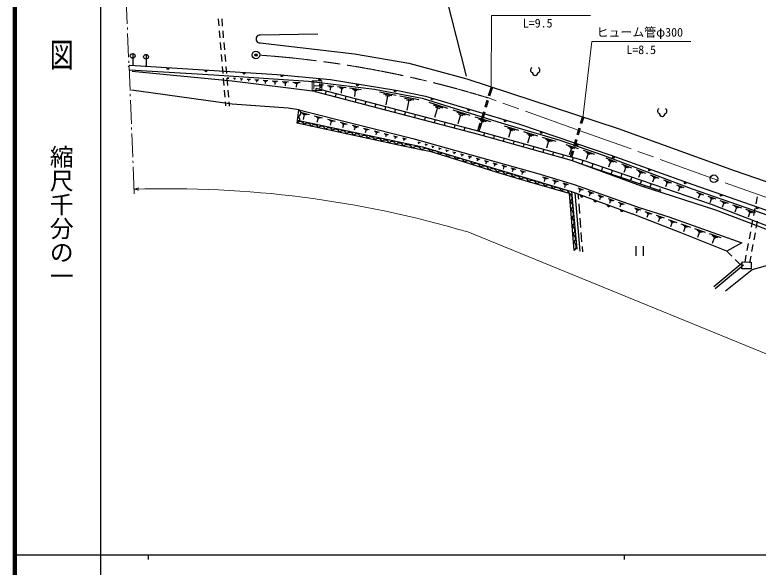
# Model space of a CAD drawing. Units: millimetres, scale not verified. Extents: x 40000 to 680000, y 20000 to 380000.
# Drawn here: x 40000 to 196101, y 202409 to 318301 of the extents above; entities that cross this region are included whole.
import ezdxf
from ezdxf.enums import TextEntityAlignment as Align

# ---------------------------------------------------------------- set-up
doc = ezdxf.new("R2010")
doc.units = ezdxf.units.MM
doc.header["$LTSCALE"] = 1000
doc.header["$PDMODE"] = 32
doc.header["$PDSIZE"] = 500
doc.linetypes.add('CHAIN', pattern=[18.5, 12, -1.5, 3.5, -1.5])
for name, color, linetype, lineweight in [('M-BGD', 7, 'Continuous', 25), ('M-BMK', 2, 'CHAIN', 13), ('M-BMK-HTXT', 7, 'Continuous', 13), ('M-BMK-SRVR', 3, 'Continuous', 25), ('M-STR-HTXT', 7, 'Continuous', 13), ('M-STR-STRC', 7, 'Continuous', 25), ('M-TTL', 2, 'Continuous', 140), ('M-TTL-BAND', 7, 'Continuous', 25)]:
    doc.layers.add(name, color=color, linetype=linetype, lineweight=lineweight)
doc.layers.add('M-OTRS', color=6, linetype='Continuous')
doc.styles.add('@ＭＳ ゴシック', font='')
doc.styles.add('ＭＳ ゴシック', font='')
doc.styles.get('@ＭＳ ゴシック').set_extended_font_data('@MS Gothic')
doc.styles.get('ＭＳ ゴシック').set_extended_font_data('MS Gothic')

msp = doc.modelspace()

# ---------------------------------------------------------------- linework, layer by layer
at = {"layer": 'M-BGD'}
for p, q in [((82883, 315970), (82755, 317464)), ((83437, 317455), (83566, 315960)), ((83095, 313479), (82968, 314973)), ((83652, 314964), (83781, 313470)), ((103596, 314278), (91513, 314042)), ((83308, 310988), (83180, 312482)), ((83867, 312473), (83997, 310979)), ((83520, 308497), (83393, 309991)), ((84083, 309983), (84212, 308488)), ((63773, 307366), (64170, 307717)), ((83732, 306006), (83605, 307500)), ((84298, 307492), (84427, 305997)), ((83945, 303515), (83817, 305009)), ((84513, 305001), (84642, 303507)), ((84605, 305126), (84960, 305102)), ((84783, 305114), (84767, 304877)), ((85919, 305037), (86352, 305008)), ((86136, 305022), (86116, 304733)), ((87288, 304944), (87845, 304907)), ((87567, 304925), (87542, 304554)), ((88776, 304844), (89467, 304797)), ((89121, 304820), (89090, 304359)), ((90392, 304734), (91229, 304678)), ((90594, 304609), (91012, 304580)), ((90803, 304594), (90773, 304148)), ((92148, 304616), (93143, 304548)), ((92387, 304466), (92885, 304432)), ((92636, 304449), (92600, 303918)), ((94055, 304487), (95223, 304408)), ((94336, 304311), (94920, 304272)), ((94628, 304292), (94586, 303669)), ((96127, 304347), (97482, 304255)), ((96453, 304143), (97131, 304097)), ((96792, 304120), (96743, 303398)), ((98378, 304194), (99936, 304089)), ((98760, 304064), (99539, 304012)), ((98948, 303947), (99337, 303921)), ((99143, 303934), (99086, 303103)), ((103300, 302869), (103122, 302193)), ((103888, 303709), (104839, 303597)), ((104110, 303554), (104586, 303498)), ((104348, 303526), (104289, 303018)), ((105626, 303504), (106989, 303344)), ((105946, 303282), (106627, 303202)), ((106286, 303242), (106201, 302515)), ((107733, 303256), (109594, 303037)), ((108183, 303077), (109114, 302968)), ((108401, 302926), (108867, 302871)), ((108634, 302899), (108517, 301906)), ((110285, 302956), (112750, 302666)), ((139497, 301405), (140004, 303068)), ((139784, 301318), (140291, 302981)), ((84157, 301024), (84030, 302518)), ((84728, 302510), (84857, 301016)), ((105379, 302322), (105202, 301649)), ((107459, 301775), (107282, 301105)), ((110882, 302719), (112114, 302574)), ((111171, 302519), (111787, 302446)), ((111479, 302482), (111324, 301168)), ((116583, 302131), (120112, 301457)), ((117421, 301727), (119185, 301390)), ((117817, 301408), (118699, 301239)), ((118258, 301324), (117898, 299442)), ((120862, 301314), (124855, 300551)), ((84315, 299179), (84242, 300028)), ((84943, 300020), (85017, 299160)), ((109538, 301228), (109362, 300560)), ((111617, 300681), (111442, 300016)), ((113697, 300134), (113522, 299471)), ((121810, 300857), (123806, 300475)), ((122258, 300495), (123256, 300305)), ((122757, 300400), (122350, 298270)), ((126975, 299959), (130861, 298737)), ((138768, 299014), (139206, 300449)), ((139055, 298926), (139493, 300361)), ((115776, 299587), (115602, 298927)), ((117855, 299040), (117682, 298383)), ((119934, 298493), (119762, 297838)), ((127865, 299394), (129808, 298784)), ((128755, 298830), (128104, 296758)), ((128270, 298983), (129241, 298677)), ((131987, 298383), (135529, 297270)), ((99888, 297885), (101817, 297400)), ((100338, 297635), (101302, 297393)), ((100788, 297385), (100529, 296357)), ((100546, 297446), (101029, 297325)), ((102868, 297135), (104633, 296691)), ((103280, 296906), (104162, 296684)), ((103691, 296678), (103454, 295736)), ((103471, 296733), (103912, 296622)), ((122014, 297946), (121842, 297294)), ((124093, 297399), (123922, 296749)), ((126172, 296853), (126002, 296205)), ((132798, 297869), (134569, 297312)), ((133609, 297354), (133016, 295466)), ((133167, 297494), (134052, 297215)), ((136631, 296923), (139876, 295904)), ((138039, 296623), (138477, 298057)), ((138326, 296535), (138764, 297970)), ((158818, 295580), (159205, 296863)), ((159105, 295494), (159492, 296776)), ((105680, 296427), (107292, 296022)), ((106056, 296218), (106862, 296016)), ((106432, 296010), (106216, 295150)), ((106230, 296060), (106633, 295959)), ((108334, 295759), (109801, 295390)), ((108676, 295569), (109410, 295385)), ((109018, 295379), (108822, 294597)), ((108835, 295425), (109202, 295333)), ((110839, 295129), (112169, 294794)), ((128251, 296306), (128082, 295661)), ((130331, 295759), (130162, 295116)), ((132410, 295212), (132242, 294572)), ((137241, 294003), (137748, 295666)), ((137374, 296452), (138997, 295942)), ((137528, 293916), (138035, 295579)), ((138118, 295981), (137574, 294250)), ((137712, 296108), (138523, 295853)), ((111127, 294868), (111792, 294700)), ((111459, 294784), (111281, 294075)), ((113203, 294534), (114404, 294231)), ((113463, 294298), (114063, 294147)), ((113763, 294222), (113602, 293582)), ((115434, 293972), (116513, 293700)), ((115668, 293760), (116207, 293625)), ((115937, 293692), (115793, 293117)), ((134489, 294665), (134322, 294027)), ((138611, 293544), (138438, 292929)), ((142765, 295006), (145798, 294110)), ((143464, 294580), (144980, 294132)), ((144162, 294153), (143684, 292536)), ((143783, 294265), (144541, 294042)), ((146798, 293815), (149749, 292943)), ((158095, 293187), (158529, 294623)), ((158383, 293100), (158816, 294536)), ((117540, 293442), (118503, 293199)), ((117749, 293253), (118230, 293132)), ((117989, 293192), (117860, 292679)), ((119527, 292942), (120382, 292727)), ((119712, 292774), (120139, 292666)), ((119926, 292720), (119811, 292264)), ((121403, 292470), (122155, 292280)), ((121566, 292322), (121941, 292227)), ((121753, 292275), (121653, 291874)), ((140681, 292963), (140509, 292350)), ((142751, 292382), (142579, 291771)), ((147477, 293400), (148953, 292964)), ((148157, 292985), (147692, 291411)), ((147788, 293094), (148526, 292876)), ((150748, 292648), (153620, 291800)), ((151410, 292245), (152846, 291820)), ((151712, 291947), (152430, 291735)), ((157373, 290794), (157806, 292230)), ((157660, 290707), (158094, 292143)), ((124602, 291635), (125127, 291489)), ((124864, 291562), (124767, 291212)), ((126125, 291212), (126580, 291085)), ((126353, 291148), (126268, 290845)), ((127521, 290823), (128021, 290684)), ((127771, 290754), (127678, 290421)), ((128961, 290423), (129507, 290271)), ((144821, 291802), (144650, 291192)), ((146891, 291221), (146720, 290613)), ((148961, 290640), (148791, 290033)), ((152071, 291841), (151619, 290309)), ((155711, 291124), (158302, 290251)), ((156300, 290733), (157596, 290296)), ((156566, 290451), (157214, 290233)), ((129234, 290347), (129133, 289983)), ((130447, 290010), (131040, 289845)), ((130744, 289927), (130634, 289532)), ((131979, 289584), (132622, 289405)), ((132301, 289494), (132181, 289066)), ((133560, 289144), (134254, 288951)), ((133907, 289048), (133778, 288585)), ((151031, 290059), (150861, 289454)), ((153101, 289478), (152932, 288875)), ((155171, 288897), (155002, 288296)), ((156890, 290342), (156424, 288960)), ((156697, 288554), (157084, 289836)), ((156984, 288467), (157371, 289750)), ((159365, 289892), (161724, 289097)), ((159902, 289536), (161081, 289138)), ((160438, 289180), (160014, 287921)), ((160144, 289279), (160733, 289080)), ((135191, 288691), (135937, 288483)), ((135350, 288539), (135723, 288436)), ((135536, 288487), (135426, 288090)), ((136873, 288223), (137673, 288000)), ((137044, 288061), (137444, 287949)), ((137244, 288005), (137125, 287578)), ((138609, 287740), (139464, 287502)), ((138791, 287567), (139219, 287448)), ((139005, 287507), (138878, 287051)), ((140399, 287242), (141312, 286989)), ((157241, 288316), (157067, 287697)), ((159311, 287735), (159108, 287013)), ((164104, 288266), (166364, 287409)), ((164612, 287901), (165742, 287472)), ((165120, 287536), (164663, 286331)), ((164837, 287643), (165402, 287429)), ((140593, 287057), (141050, 286930)), ((140822, 286994), (140686, 286507)), ((142246, 286729), (143218, 286458)), ((142453, 286532), (142939, 286396)), ((142696, 286464), (142552, 285945)), ((144151, 286199), (145185, 285912)), ((144371, 285989), (144888, 285846)), ((144630, 285918), (144476, 285366)), ((158423, 287205), (159151, 287001)), ((159151, 287001), (175671, 281350)), ((160148, 286660), (160123, 286589)), ((161408, 287022), (161165, 286312)), ((162182, 285964), (162145, 285855)), ((163442, 286326), (163199, 285616)), ((167378, 287024), (169480, 286227)), ((167850, 286685), (168901, 286286)), ((168323, 286345), (167897, 285224)), ((168060, 286445), (168585, 286246)), ((170490, 285844), (172442, 285103)), ((146117, 285653), (147213, 285348)), ((146350, 285430), (146898, 285278)), ((146624, 285354), (146462, 284769)), ((150794, 284325), (151974, 283968)), ((164216, 285268), (164166, 285122)), ((165476, 285630), (165233, 284920)), ((166251, 284572), (166188, 284389)), ((167510, 284934), (167268, 284224)), ((169545, 284238), (169302, 283529)), ((170929, 285529), (171905, 285158)), ((171367, 285213), (170972, 284172)), ((171123, 285306), (171611, 285121)), ((173448, 284722), (175258, 284035)), ((173855, 284429), (174760, 284086)), ((174261, 284137), (173895, 283172)), ((174035, 284223), (174488, 284051)), ((151041, 284079), (151631, 283900)), ((151336, 283989), (151145, 283360)), ((152934, 283677), (154108, 283321)), ((153180, 283431), (153767, 283254)), ((153474, 283343), (153284, 282716)), ((155068, 283030), (156236, 282676)), ((155313, 282786), (155897, 282609)), ((155605, 282698), (155416, 282075)), ((168285, 283876), (168209, 283655)), ((170319, 283181), (170231, 282922)), ((171579, 283542), (171336, 282833)), ((173613, 282846), (173370, 282137)), ((176260, 283655), (177934, 283020)), ((176637, 283385), (177473, 283067)), ((177013, 283114), (176674, 282222)), ((176803, 283194), (177222, 283035)), ((178934, 282641), (180479, 282055)), ((156896, 281212), (169678, 276582)), ((158221, 282028), (159385, 281615)), ((158457, 281770), (159039, 281563)), ((158748, 281667), (158528, 281046)), ((160317, 281285), (161502, 280865)), ((160557, 281022), (161150, 280812)), ((172353, 282485), (172260, 282213)), ((174388, 281789), (174305, 281548)), ((175530, 281806), (175405, 281441)), ((179281, 282392), (180053, 282099)), ((179628, 282142), (179315, 281318)), ((179435, 282215), (179821, 282069)), ((183130, 281089), (184660, 280559)), ((158690, 268748), (157655, 280937)), ((158411, 279630), (158329, 280693)), ((160853, 280917), (160629, 280285)), ((162434, 280534), (163640, 280106)), ((162678, 280266), (163282, 280053)), ((162980, 280159), (162752, 279516)), ((164572, 279776), (165800, 279340)), ((164821, 279503), (165435, 279286)), ((183477, 280855), (184242, 280590)), ((183824, 280620), (183541, 279804)), ((183633, 280686), (184015, 280554)), ((185551, 280250), (187189, 279683)), ((185922, 279999), (186741, 279715)), ((186294, 279748), (185991, 278874)), ((186089, 279819), (186499, 279677)), ((195666, 278654), (195945, 280128)), ((158643, 276639), (158488, 278633)), ((165128, 279394), (164896, 278739)), ((166732, 279010), (167982, 278567)), ((166985, 278733), (167610, 278511)), ((167298, 278622), (167061, 277955)), ((188077, 279375), (189828, 278768)), ((188474, 279106), (189350, 278803)), ((188872, 278838), (188548, 277904)), ((188653, 278914), (189091, 278762)), ((190714, 278461), (192583, 277813)), ((191138, 278174), (192073, 277851)), ((191562, 277888), (191217, 276891)), ((191329, 277969), (191796, 277807)), ((170102, 277825), (171443, 277363)), ((170375, 277531), (171046, 277299)), ((170711, 277415), (170464, 276700)), ((172311, 277063), (173807, 276547)), ((172651, 276834), (173399, 276576)), ((172990, 276605), (172715, 275807)), ((172803, 276670), (173177, 276541)), ((193466, 277507), (195458, 276817)), ((193918, 277202), (194914, 276857)), ((194370, 276896), (194002, 275834)), ((194121, 276983), (194619, 276810)), ((195201, 276197), (195480, 277671)), ((158874, 273648), (158720, 275642)), ((174670, 276249), (176332, 275675)), ((175047, 275995), (175878, 275708)), ((175425, 275740), (175119, 274854)), ((175217, 275812), (175632, 275669)), ((177189, 275379), (179028, 274745)), ((177607, 275098), (178526, 274781)), ((178024, 274817), (177685, 273836)), ((177794, 274896), (178254, 274737)), ((194736, 273741), (195015, 275215)), ((195719, 273555), (195998, 275029)), ((179879, 274451), (181908, 273751)), ((180340, 274141), (181354, 273791)), ((180800, 273830), (180427, 272749)), ((180547, 273918), (181054, 273743)), ((182752, 273459), (184982, 272690)), ((159106, 270657), (158952, 272651)), ((183258, 273118), (184374, 272733)), ((183765, 272777), (183354, 271588)), ((183486, 272873), (184043, 272681)), ((185820, 272401), (188266, 271556)), ((186375, 272026), (187598, 271604)), ((186930, 271652), (186480, 270348)), ((186625, 271758), (187236, 271547)), ((194271, 271285), (194550, 272758)), ((195254, 271099), (195533, 272572)), ((193806, 268828), (194085, 270302)), ((194789, 268642), (195068, 270116)), ((159266, 268597), (159183, 269660)), ((170422, 269753), (170422, 267753)), ((171922, 269753), (171922, 267753)), ((189550, 268701), (190589, 267662)), ((191297, 266955), (192337, 265917)), ((193354, 266437), (193620, 267846)), ((194336, 266251), (194603, 267660)), ((186770, 261281), (192742, 266254)), ((187090, 260897), (193062, 265870))]:
    msp.add_line(p, q, dxfattribs=at)
for points in [[(91513, 312438), (111319, 310107), (122735, 308196), (134948, 304903), (166709, 294423), (191081, 285608), (219574, 275879), (226999, 273707)], [(64170, 307717), (95088, 305820), (106263, 304705), (120423, 302463), (126275, 301259), (145981, 295359), (165186, 288834), (182381, 282692), (200648, 276373), (220897, 269645)], [(64160, 306741), (81765, 305719), (101660, 304373), (115501, 302745), (125555, 300825), (142334, 295550), (154441, 291975), (163574, 288895), (182053, 281886), (201594, 275089), (211683, 271514), (219713, 268835)], [(103051, 302212), (85636, 304391), (64644, 306427)], [(216746, 266776), (186277, 278514), (159373, 287718), (136541, 294125), (103300, 302869), (103051, 302212)], [(99653, 298357), (97432, 298713), (85609, 299598), (69042, 301899), (64510, 302501)], [(103051, 302212), (137299, 293248), (156816, 287789), (171551, 282443), (187127, 277381), (201181, 272071), (216082, 266309)], [(157461, 268886), (156453, 280811), (147884, 283277), (141292, 285228), (134401, 287399), (127400, 289539), (121531, 290734), (99269, 295549), (99653, 298357)], [(99653, 298357), (123599, 292329), (149838, 285033), (157439, 282730), (171104, 277884), (177334, 275902), (192697, 270450), (189550, 268701), (180061, 272460), (169678, 276582)], [(99357, 296197), (125614, 290624), (156896, 281212), (158018, 269143)], [(189270, 260413), (194848, 264845), (199190, 266088), (200118, 267080), (209080, 261242)]]:
    msp.add_lwpolyline(points, dxfattribs=at)
msp.add_lwpolyline([(192747, 266452), (194649, 266403), (194613, 264973), (192711, 265022)], close=True, dxfattribs=at)
for centre in [(72143, 307028), (80128, 306538), (88113, 306047), (96087, 305519), (104048, 304725), (111954, 303601), (119856, 302350), (127638, 300642), (135302, 298348), (142966, 296053), (150568, 293589), (158143, 291015), (165711, 288434), (173245, 285743), (180779, 283052), (188336, 280420), (195896, 277805)]:
    msp.add_circle(centre, 175, dxfattribs=at)
for centre, radius, start, end in [((91471, 313240), 804, 87.03774, 272.96226), ((148816, 306721), 536, 116.08703, 255.33416), ((149280, 306202), 600, 180, 360), ((149744, 306721), 536, 284.66584, 63.91297), ((99307, 297689), 752, 281.79015, 62.62182), ((175498, 298119), 536, 116.08703, 255.33416), ((176427, 298119), 536, 284.66584, 63.91297), ((99115, 296285), 752, 281.79015, 62.62182), ((175963, 297600), 600, 180, 360), ((99942, 295069), 826, 11.06327, 144.53161), ((101426, 294748), 826, 11.06327, 144.53161), ((102910, 294427), 826, 11.06327, 144.53161), ((104394, 294106), 826, 11.06327, 144.53161), ((105878, 293785), 826, 11.06327, 144.53161), ((107363, 293464), 826, 11.06327, 144.53161), ((108847, 293143), 826, 11.06327, 144.53161), ((110331, 292823), 826, 11.06327, 144.53161), ((111815, 292502), 826, 11.06327, 144.53161), ((113299, 292181), 826, 11.06327, 144.53161), ((114783, 291860), 826, 11.06327, 144.53161), ((116268, 291539), 826, 11.06327, 144.53161), ((117752, 291218), 826, 11.06327, 144.53161), ((119236, 290897), 826, 11.06327, 144.53161), ((120720, 290576), 826, 11.06327, 144.53161), ((122360, 289804), 1246, 25.26977, 131.6971), ((124316, 289405), 1246, 25.26977, 131.6971), ((126273, 289007), 1246, 25.26977, 131.6971), ((128103, 288709), 1087, 15.70363, 130.30819), ((129854, 288174), 1087, 15.70363, 130.30819), ((131604, 287640), 1087, 15.70363, 130.30819), ((133354, 287105), 1087, 15.70363, 130.30819), ((135092, 286588), 1066, 14.57197, 130.45204), ((136815, 286045), 1066, 14.57197, 130.45204), ((138538, 285502), 1066, 14.57197, 130.45204), ((140261, 284960), 1066, 14.57197, 130.45204), ((141978, 284516), 988, 13.12994, 133.89859), ((143626, 284028), 988, 13.12994, 133.89859), ((145274, 283540), 988, 13.12994, 133.89859), ((146922, 283052), 988, 13.12994, 133.89859), ((148591, 282506), 1045, 15.38005, 132.50696), ((150304, 282013), 1045, 15.38005, 132.50696), ((152018, 281520), 1045, 15.38005, 132.50696), ((153732, 281027), 1045, 15.38005, 132.50696), ((155445, 280534), 1045, 15.38005, 132.50696), ((156046, 279918), 981, 304.18527, 65.48015), ((159074, 280480), 354, 168.88488, 331.29006), ((159074, 280480), 283, 171.10892, 329.06602), ((159074, 280480), 212, 174.85525, 325.3197), ((159074, 280480), 142, 182.56698, 317.60797), ((159074, 280480), 100, 192.88464, 307.2903), ((161895, 279459), 354, 168.88488, 331.29006), ((161895, 279459), 283, 171.10892, 329.06602), ((161895, 279459), 212, 174.85525, 325.3197), ((161895, 279459), 142, 182.56698, 317.60797), ((161895, 279459), 100, 192.88464, 307.2903), ((156190, 278215), 981, 304.18527, 65.48015), ((164715, 278437), 354, 168.88488, 331.29006), ((164715, 278437), 283, 171.10892, 329.06602), ((164715, 278437), 212, 174.85525, 325.3197), ((164715, 278437), 142, 182.56698, 317.60797), ((164715, 278437), 100, 192.88464, 307.2903), ((156334, 276511), 981, 304.18527, 65.48015), ((167536, 277415), 354, 168.88488, 331.29006), ((167536, 277415), 283, 171.10892, 329.06602), ((167536, 277415), 212, 174.85525, 325.3197), ((167536, 277415), 142, 182.56698, 317.60797), ((167536, 277415), 100, 192.88464, 307.2903), ((156478, 274808), 981, 304.18527, 65.48015), ((156622, 273104), 981, 304.18527, 65.48015), ((156766, 271400), 981, 304.18527, 65.48015), ((156910, 269697), 981, 304.18527, 65.48015)]:
    msp.add_arc(centre, radius, start, end, dxfattribs=at)
at = {"layer": 'M-BMK'}
msp.add_lwpolyline([(217949, 272865), (186824, 283922), (158529, 294064), (139455, 300863)], dxfattribs=at)
msp.add_arc((76283, 96086), 214299, 72.85551, 86.16495, dxfattribs=at)
at = {"layer": 'M-BMK-HTXT'}
for p, q in [((63595, 316417), (63386, 321413)), ((63645, 315218), (63629, 315618)), ((63888, 309423), (63679, 314419)), ((63938, 308224), (63921, 308624)), ((64181, 302429), (63972, 307425)), ((64231, 301230), (64214, 301630)), ((64474, 295436), (64265, 300431)), ((64524, 294237), (64507, 294636)), ((64767, 288442), (64558, 293437)), ((64817, 287243), (64800, 287642)), ((65090, 280738), (64851, 286443))]:
    msp.add_line(p, q, dxfattribs=at)
at = {"layer": 'M-BMK-SRVR'}
for centre in [(90616, 309905), (186824, 283922)]:
    msp.add_circle(centre, 800, dxfattribs=at)
at = {"layer": 'M-OTRS'}
msp.add_point((90616, 309905), dxfattribs=at)
at = {"layer": 'M-STR-HTXT'}
for p, q in [((65049, 281700), (66040, 281984)), ((65049, 281700), (66057, 281484)), ((135107, 272746), (221860, 237317))]:
    msp.add_line(p, q, dxfattribs=at)
for points in [[(140065, 302781), (140119, 318151), (160869, 318151)], [(159263, 296625), (161183, 312683), (181933, 312683)]]:
    msp.add_lwpolyline(points, dxfattribs=at)
msp.add_arc((72425, 60881), 220942, 73.51882, 91.91312, dxfattribs=at)
at = {"layer": 'M-STR-STRC'}
for p, q in [((134860, 305431), (130348, 323171)), ((64747, 310182), (64747, 307682)), ((67547, 310010), (67547, 307510))]:
    msp.add_line(p, q, dxfattribs=at)
at = {"layer": 'M-STR-STRC', "lineweight": 13}
for p, q in [((102446, 304428), (104446, 304428)), ((102446, 302428), (102446, 304428)), ((104446, 304428), (104446, 302428)), ((102821, 304178), (102821, 302678)), ((102821, 303428), (104071, 303428)), ((104071, 304178), (104071, 302678)), ((104446, 302428), (102446, 302428))]:
    msp.add_line(p, q, dxfattribs=at)
at = {"layer": 'M-STR-STRC'}
for centre in [(64747, 309682), (67547, 309510)]:
    msp.add_circle(centre, 500, dxfattribs=at)
at = {"layer": 'M-TTL'}
msp.add_line((40000, 380000), (40000, 20000), dxfattribs=at)
at = {"layer": 'M-TTL-BAND'}
for p, q in [((58000, 370000), (58000, 20000)), ((40000, 205000), (579000, 205000)), ((68000, 205000), (68000, 204000)), ((168000, 205000), (168000, 204000))]:
    msp.add_line(p, q, dxfattribs=at)

# ---------------------------------------------------------------- texts
at = {"layer": 'M-STR-HTXT', "style": 'ＭＳ ゴシック'}
for s, p in [('L=9.5', (146685, 315101)), ('ヒューム管φ300', (162183, 313183)), ('L=8.5', (168422, 309520))]:
    msp.add_text(s, height=1833, dxfattribs=at).set_placement(p, align=Align.BOTTOM_LEFT)
at = {"layer": 'M-TTL-BAND', "style": '@ＭＳ ゴシック', "width": 1.4}
msp.add_text('平  面  図', height=3666, rotation=270, dxfattribs=at).set_placement((49777, 306475), align=Align.MIDDLE_RIGHT)
at = {"layer": 'M-TTL-BAND', "style": '@ＭＳ ゴシック'}
msp.add_text('縮尺千分の一', height=3666, rotation=270, dxfattribs=at).set_placement((49777, 261030), align=Align.MIDDLE_RIGHT)

doc.saveas('drawing.dxf')
